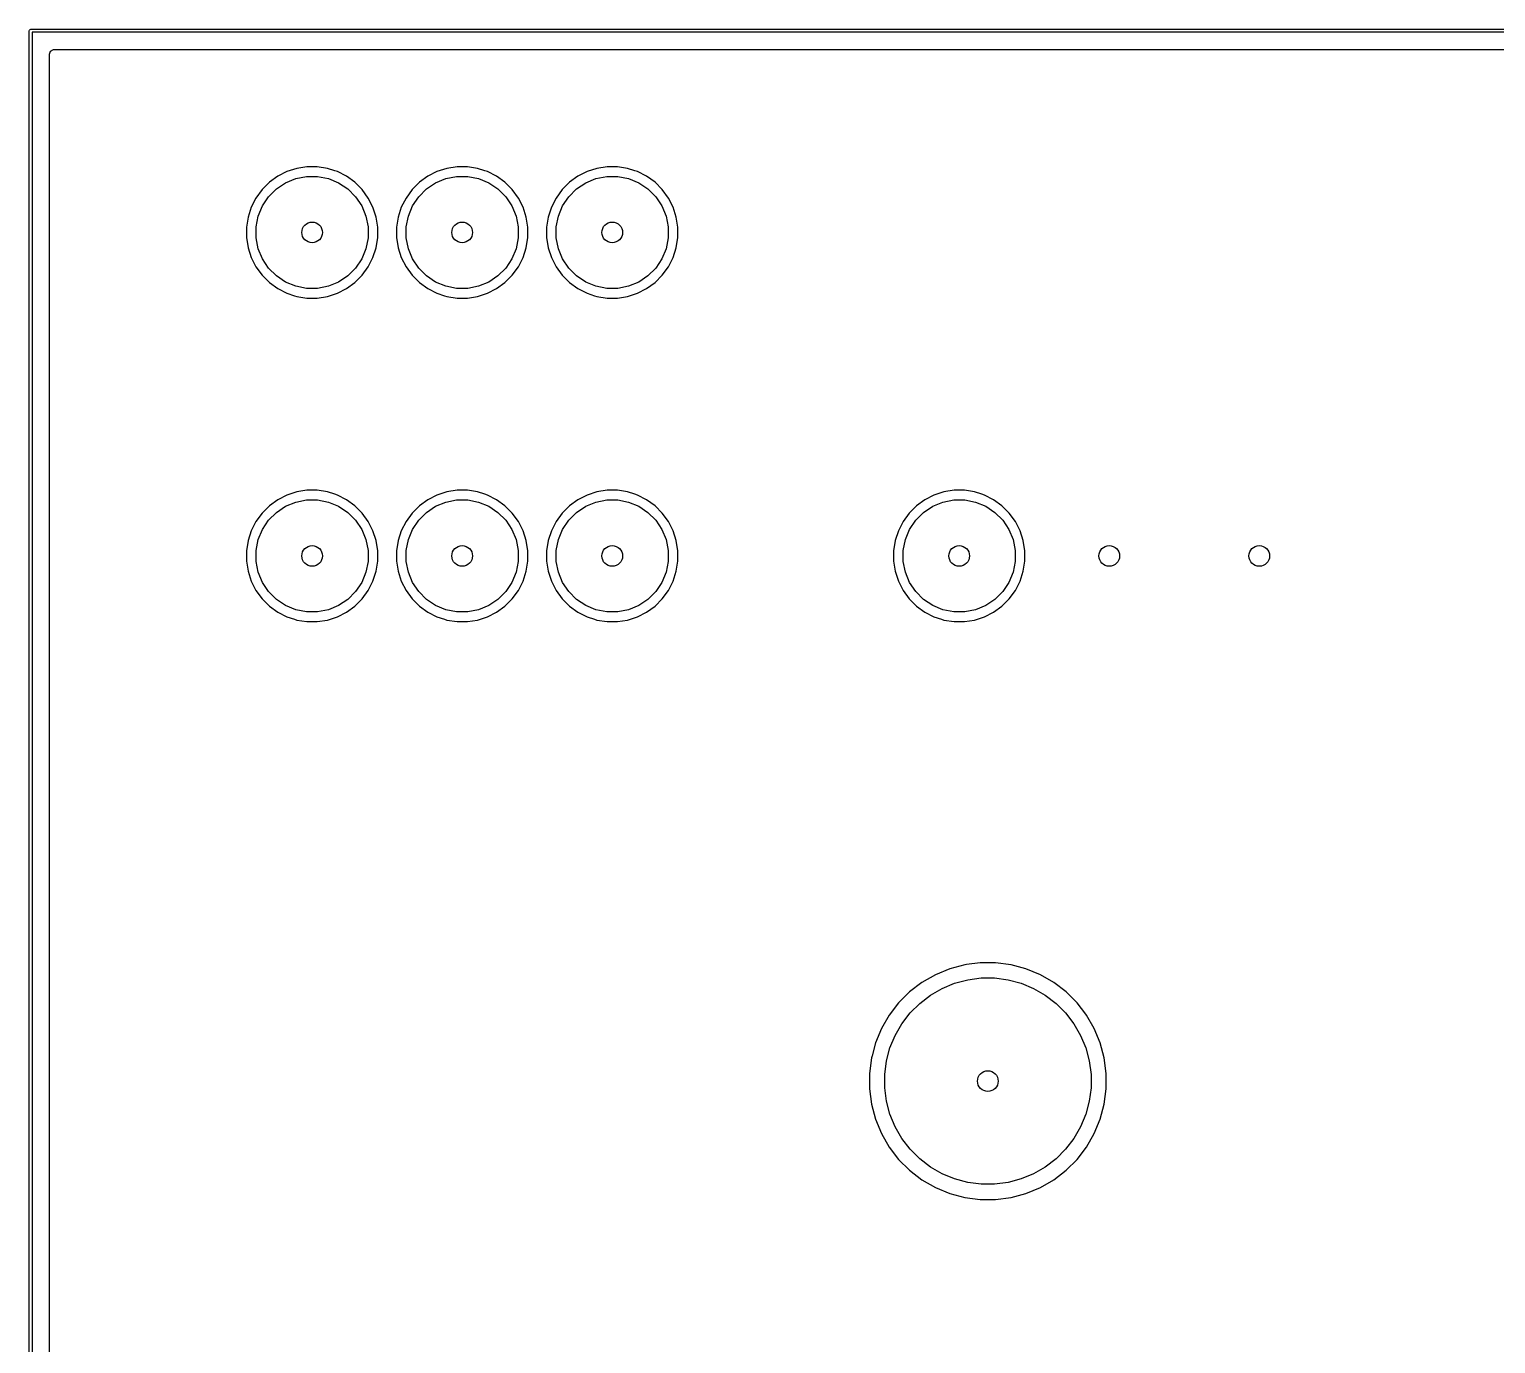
# Model space of a CAD drawing. Header units: millimetres. Extents: x 95.2 to 193.7, y -111.1 to -66.6.
# Drawn here: x 95.22 to 120.05, y -88.9 to -66.65 of the extents above; entities that cross this region are included whole.
import ezdxf

# ---------------------------------------------------------------- set-up
doc = ezdxf.new("R2010")
doc.units = ezdxf.units.MM
doc.layers.add('B.Cu', color=153, linetype='CONTINUOUS', true_color=0x4d7fc4)

msp = doc.modelspace()

# ---------------------------------------------------------------- linework, layer by layer
at = {"layer": 'B.Cu', "linetype": 'CONTINUOUS'}
for p, q in [((95.225, -66.675), (95.226903, -66.665433)), ((95.225, -111.125), (95.225, -66.675)), ((95.226903, -66.665433), (95.240433, -66.651903)), ((95.240433, -66.651903), (95.25, -66.65)), ((95.25, -66.65), (193.675, -66.65)), ((95.275, -66.7), (95.275, -111.1)), ((193.65, -66.7), (95.275, -66.7)), ((95.5675, -67.070875), (95.585836, -67.020497)), ((95.585836, -67.020497), (95.632265, -66.993691)), ((95.632265, -66.993691), (95.645875, -66.9925)), ((95.645875, -66.9925), (131.207875, -66.9925)), ((95.5675, -70.000623), (95.5675, -67.070875)), ((99.752161, -69.003751), (99.585733, -69.057828)), ((99.924997, -68.976376), (99.752161, -69.003751)), ((99.925003, -68.976376), (99.924997, -68.976376)), ((100.099997, -68.976376), (99.925003, -68.976376)), ((100.100002, -68.976376), (100.099997, -68.976376)), ((100.272838, -69.003751), (100.100002, -68.976376)), ((100.39528, -69.043536), (100.272838, -69.003751)), ((102.292161, -69.003751), (102.125733, -69.057828)), ((102.464997, -68.976376), (102.292161, -69.003751)), ((102.465003, -68.976376), (102.464997, -68.976376)), ((102.639997, -68.976376), (102.465003, -68.976376)), ((102.640002, -68.976376), (102.639997, -68.976376)), ((102.812838, -69.003751), (102.640002, -68.976376)), ((102.93528, -69.043536), (102.812838, -69.003751)), ((104.832161, -69.003751), (104.665733, -69.057828)), ((105.004997, -68.976376), (104.832161, -69.003751)), ((105.005003, -68.976376), (105.004997, -68.976376)), ((105.179997, -68.976376), (105.005003, -68.976376)), ((105.180002, -68.976376), (105.179997, -68.976376)), ((105.352838, -69.003751), (105.180002, -68.976376)), ((105.47528, -69.043536), (105.352838, -69.003751)), ((99.288235, -69.240136), (99.16451, -69.363861)), ((99.288248, -69.240125), (99.288235, -69.240136)), ((99.429809, -69.137276), (99.288248, -69.240125)), ((99.40824, -69.351834), (99.563495, -69.248096)), ((99.429817, -69.137271), (99.429809, -69.137276)), ((99.585733, -69.057828), (99.429817, -69.137271)), ((99.563495, -69.248096), (99.736004, -69.17664)), ((99.736004, -69.17664), (99.919139, -69.140213)), ((99.919139, -69.140213), (100.105861, -69.140213)), ((100.105861, -69.140213), (100.288996, -69.17664)), ((100.288996, -69.17664), (100.461505, -69.248096)), ((100.439264, -69.057827), (100.39528, -69.043536)), ((100.439265, -69.057827), (100.439264, -69.057827)), ((100.439266, -69.057828), (100.439265, -69.057827)), ((100.595182, -69.137271), (100.439266, -69.057828)), ((100.461505, -69.248096), (100.61676, -69.351834)), ((100.59519, -69.137276), (100.595182, -69.137271)), ((100.736751, -69.240125), (100.59519, -69.137276)), ((100.736764, -69.240136), (100.736751, -69.240125)), ((100.860489, -69.363861), (100.736764, -69.240136)), ((101.828235, -69.240136), (101.70451, -69.363861)), ((101.828248, -69.240125), (101.828235, -69.240136)), ((101.969809, -69.137276), (101.828248, -69.240125)), ((101.94824, -69.351834), (102.103495, -69.248096)), ((101.969817, -69.137271), (101.969809, -69.137276)), ((102.125733, -69.057828), (101.969817, -69.137271)), ((102.103495, -69.248096), (102.276004, -69.17664)), ((102.276004, -69.17664), (102.459139, -69.140213)), ((102.459139, -69.140213), (102.645861, -69.140213)), ((102.645861, -69.140213), (102.828996, -69.17664)), ((102.828996, -69.17664), (103.001505, -69.248096)), ((102.979264, -69.057827), (102.93528, -69.043536)), ((102.979265, -69.057827), (102.979264, -69.057827)), ((102.979266, -69.057828), (102.979265, -69.057827)), ((103.135182, -69.137271), (102.979266, -69.057828)), ((103.001505, -69.248096), (103.15676, -69.351834)), ((103.13519, -69.137276), (103.135182, -69.137271)), ((103.276751, -69.240125), (103.13519, -69.137276)), ((103.276764, -69.240136), (103.276751, -69.240125)), ((103.400489, -69.363861), (103.276764, -69.240136)), ((104.368235, -69.240136), (104.24451, -69.363861)), ((104.368248, -69.240125), (104.368235, -69.240136)), ((104.509809, -69.137276), (104.368248, -69.240125)), ((104.48824, -69.351834), (104.643495, -69.248096)), ((104.509817, -69.137271), (104.509809, -69.137276)), ((104.665733, -69.057828), (104.509817, -69.137271)), ((104.643495, -69.248096), (104.816004, -69.17664)), ((104.816004, -69.17664), (104.999139, -69.140213)), ((104.999139, -69.140213), (105.185861, -69.140213)), ((105.185861, -69.140213), (105.368996, -69.17664)), ((105.368996, -69.17664), (105.541505, -69.248096)), ((105.519264, -69.057827), (105.47528, -69.043536)), ((105.519265, -69.057827), (105.519264, -69.057827)), ((105.519266, -69.057828), (105.519265, -69.057827)), ((105.675182, -69.137271), (105.519266, -69.057828)), ((105.541505, -69.248096), (105.69676, -69.351834)), ((105.67519, -69.137276), (105.675182, -69.137271)), ((105.816751, -69.240125), (105.67519, -69.137276)), ((105.816764, -69.240136), (105.816751, -69.240125)), ((105.940489, -69.363861), (105.816764, -69.240136)), ((99.164499, -69.363874), (99.06165, -69.505435)), ((99.16451, -69.363861), (99.164499, -69.363874)), ((99.17247, -69.639121), (99.276208, -69.483866)), ((99.276208, -69.483866), (99.40824, -69.351834)), ((100.61676, -69.351834), (100.748792, -69.483866)), ((100.748792, -69.483866), (100.85253, -69.639121)), ((100.860494, -69.363867), (100.860489, -69.363861)), ((100.860496, -69.363869), (100.860494, -69.363867)), ((100.963354, -69.505442), (100.860496, -69.363869)), ((101.704499, -69.363874), (101.60165, -69.505435)), ((101.70451, -69.363861), (101.704499, -69.363874)), ((101.71247, -69.639121), (101.816208, -69.483866)), ((101.816208, -69.483866), (101.94824, -69.351834)), ((103.15676, -69.351834), (103.288792, -69.483866)), ((103.288792, -69.483866), (103.39253, -69.639121)), ((103.400494, -69.363867), (103.400489, -69.363861)), ((103.400496, -69.363869), (103.400494, -69.363867)), ((103.503354, -69.505442), (103.400496, -69.363869)), ((104.244499, -69.363874), (104.14165, -69.505435)), ((104.24451, -69.363861), (104.244499, -69.363874)), ((104.25247, -69.639121), (104.356208, -69.483866)), ((104.356208, -69.483866), (104.48824, -69.351834)), ((105.69676, -69.351834), (105.828792, -69.483866)), ((105.828792, -69.483866), (105.93253, -69.639121)), ((105.940494, -69.363867), (105.940489, -69.363861)), ((105.940496, -69.363869), (105.940494, -69.363867)), ((106.043354, -69.505442), (105.940496, -69.363869)), ((98.982202, -69.661359), (98.928125, -69.827787)), ((99.061645, -69.505443), (98.982202, -69.661359)), ((99.06165, -69.505435), (99.061645, -69.505443)), ((99.101014, -69.81163), (99.17247, -69.639121)), ((100.85253, -69.639121), (100.923986, -69.81163)), ((101.042799, -69.661362), (100.963354, -69.505442)), ((101.096875, -69.827791), (101.042799, -69.661362)), ((101.522202, -69.661359), (101.468125, -69.827787)), ((101.601645, -69.505443), (101.522202, -69.661359)), ((101.60165, -69.505435), (101.601645, -69.505443)), ((101.641014, -69.81163), (101.71247, -69.639121)), ((103.39253, -69.639121), (103.463986, -69.81163)), ((103.582799, -69.661362), (103.503354, -69.505442)), ((103.636875, -69.827791), (103.582799, -69.661362)), ((104.062202, -69.661359), (104.008125, -69.827787)), ((104.141645, -69.505443), (104.062202, -69.661359)), ((104.14165, -69.505435), (104.141645, -69.505443)), ((104.181014, -69.81163), (104.25247, -69.639121)), ((105.93253, -69.639121), (106.003986, -69.81163)), ((106.122799, -69.661362), (106.043354, -69.505442)), ((106.176875, -69.827791), (106.122799, -69.661362)), ((98.928125, -69.827787), (98.90075, -70.000623)), ((99.064587, -69.994765), (99.101014, -69.81163)), ((99.064587, -70.181487), (99.064587, -69.994765)), ((100.923986, -69.81163), (100.960413, -69.994765)), ((100.960413, -69.994765), (100.960413, -70.181487)), ((101.124249, -70.000623), (101.096875, -69.827791)), ((101.468125, -69.827787), (101.44075, -70.000623)), ((101.604587, -69.994765), (101.641014, -69.81163)), ((101.604587, -70.181487), (101.604587, -69.994765)), ((103.463986, -69.81163), (103.500413, -69.994765)), ((103.500413, -69.994765), (103.500413, -70.181487)), ((103.664249, -70.000623), (103.636875, -69.827791)), ((104.008125, -69.827787), (103.98075, -70.000623)), ((104.144587, -69.994765), (104.181014, -69.81163)), ((104.144587, -70.181487), (104.144587, -69.994765)), ((106.003986, -69.81163), (106.040413, -69.994765)), ((106.040413, -69.994765), (106.040413, -70.181487)), ((106.20425, -70.000629), (106.176875, -69.827791)), ((95.5675, -75.477497), (95.5675, -70.000623)), ((98.90075, -70.000623), (98.90075, -70.175628)), ((98.90075, -70.175628), (98.928125, -70.348464)), ((99.101014, -70.364622), (99.064587, -70.181487)), ((100.960413, -70.181487), (100.923986, -70.364622)), ((101.096875, -70.348461), (101.12425, -70.175623)), ((101.12425, -70.000629), (101.124249, -70.000623)), ((101.12425, -70.175623), (101.12425, -70.000629)), ((101.44075, -70.000623), (101.44075, -70.175628)), ((101.44075, -70.175628), (101.468125, -70.348464)), ((101.641014, -70.364622), (101.604587, -70.181487)), ((103.500413, -70.181487), (103.463986, -70.364622)), ((103.636875, -70.348461), (103.66425, -70.175623)), ((103.66425, -70.000629), (103.664249, -70.000623)), ((103.66425, -70.175623), (103.66425, -70.000629)), ((103.98075, -70.000623), (103.98075, -70.175628)), ((103.98075, -70.175628), (104.008125, -70.348464)), ((104.181014, -70.364622), (104.144587, -70.181487)), ((106.040413, -70.181487), (106.003986, -70.364622)), ((106.176875, -70.348461), (106.20425, -70.175623)), ((106.20425, -70.175623), (106.20425, -70.000629)), ((98.928125, -70.348464), (98.982202, -70.514892)), ((99.17247, -70.537131), (99.101014, -70.364622)), ((100.923986, -70.364622), (100.85253, -70.537131)), ((101.042799, -70.51489), (101.096875, -70.348461)), ((101.468125, -70.348464), (101.522202, -70.514892)), ((101.71247, -70.537131), (101.641014, -70.364622)), ((103.463986, -70.364622), (103.39253, -70.537131)), ((103.582799, -70.51489), (103.636875, -70.348461)), ((104.008125, -70.348464), (104.062202, -70.514892)), ((104.25247, -70.537131), (104.181014, -70.364622)), ((106.003986, -70.364622), (105.93253, -70.537131)), ((106.122799, -70.51489), (106.176875, -70.348461)), ((98.982202, -70.514892), (99.061645, -70.670808)), ((99.061645, -70.670808), (99.06165, -70.670816)), ((99.06165, -70.670816), (99.164499, -70.812377)), ((99.276208, -70.692386), (99.17247, -70.537131)), ((99.40824, -70.824418), (99.276208, -70.692386)), ((100.748792, -70.692386), (100.61676, -70.824418)), ((100.85253, -70.537131), (100.748792, -70.692386)), ((100.860496, -70.812383), (100.963354, -70.67081)), ((100.963354, -70.67081), (101.042799, -70.51489)), ((101.522202, -70.514892), (101.601645, -70.670808)), ((101.601645, -70.670808), (101.60165, -70.670816)), ((101.60165, -70.670816), (101.704499, -70.812377)), ((101.816208, -70.692386), (101.71247, -70.537131)), ((101.94824, -70.824418), (101.816208, -70.692386)), ((103.288792, -70.692386), (103.15676, -70.824418)), ((103.39253, -70.537131), (103.288792, -70.692386)), ((103.400496, -70.812383), (103.503354, -70.67081)), ((103.503354, -70.67081), (103.582799, -70.51489)), ((104.062202, -70.514892), (104.141645, -70.670808)), ((104.141645, -70.670808), (104.14165, -70.670816)), ((104.14165, -70.670816), (104.244499, -70.812377)), ((104.356208, -70.692386), (104.25247, -70.537131)), ((104.48824, -70.824418), (104.356208, -70.692386)), ((105.828792, -70.692386), (105.69676, -70.824418)), ((105.93253, -70.537131), (105.828792, -70.692386)), ((105.940496, -70.812383), (106.043354, -70.67081)), ((106.043354, -70.67081), (106.122799, -70.51489)), ((99.164499, -70.812377), (99.16451, -70.81239)), ((99.16451, -70.81239), (99.288235, -70.936115)), ((99.288235, -70.936115), (99.288248, -70.936126)), ((99.288248, -70.936126), (99.429809, -71.038975)), ((99.563495, -70.928156), (99.40824, -70.824418)), ((99.736004, -70.999612), (99.563495, -70.928156)), ((100.461505, -70.928156), (100.288996, -70.999612)), ((100.61676, -70.824418), (100.461505, -70.928156)), ((100.595184, -71.03898), (100.736757, -70.936122)), ((100.736757, -70.936122), (100.860496, -70.812383)), ((101.704499, -70.812377), (101.70451, -70.81239)), ((101.70451, -70.81239), (101.828235, -70.936115)), ((101.828235, -70.936115), (101.828248, -70.936126)), ((101.828248, -70.936126), (101.969809, -71.038975)), ((102.103495, -70.928156), (101.94824, -70.824418)), ((102.276004, -70.999612), (102.103495, -70.928156)), ((103.001505, -70.928156), (102.828996, -70.999612)), ((103.15676, -70.824418), (103.001505, -70.928156)), ((103.135184, -71.03898), (103.276757, -70.936122)), ((103.276757, -70.936122), (103.400496, -70.812383)), ((104.244499, -70.812377), (104.24451, -70.81239)), ((104.24451, -70.81239), (104.368235, -70.936115)), ((104.368235, -70.936115), (104.368248, -70.936126)), ((104.368248, -70.936126), (104.509809, -71.038975)), ((104.643495, -70.928156), (104.48824, -70.824418)), ((104.816004, -70.999612), (104.643495, -70.928156)), ((105.541505, -70.928156), (105.368996, -70.999612)), ((105.69676, -70.824418), (105.541505, -70.928156)), ((105.675184, -71.03898), (105.816757, -70.936122)), ((105.816757, -70.936122), (105.940496, -70.812383)), ((99.429809, -71.038975), (99.429816, -71.03898)), ((99.429816, -71.03898), (99.585736, -71.118425)), ((99.585736, -71.118425), (99.714517, -71.160268)), ((99.714517, -71.160268), (99.752161, -71.1725)), ((99.919139, -71.036039), (99.736004, -70.999612)), ((99.752161, -71.1725), (99.752162, -71.1725)), ((99.752162, -71.1725), (99.752165, -71.172501)), ((99.752165, -71.172501), (99.925003, -71.199876)), ((100.105861, -71.036039), (99.919139, -71.036039)), ((99.925003, -71.199876), (99.925006, -71.199876)), ((99.925006, -71.199876), (100.099994, -71.199876)), ((100.099994, -71.199876), (100.099997, -71.199876)), ((100.099997, -71.199876), (100.272835, -71.172501)), ((100.288996, -70.999612), (100.105861, -71.036039)), ((100.272835, -71.172501), (100.439264, -71.118425)), ((100.439264, -71.118425), (100.595184, -71.03898)), ((101.969809, -71.038975), (101.969816, -71.03898)), ((101.969816, -71.03898), (102.125736, -71.118425)), ((102.125736, -71.118425), (102.254517, -71.160268)), ((102.254517, -71.160268), (102.292161, -71.1725)), ((102.459139, -71.036039), (102.276004, -70.999612)), ((102.292161, -71.1725), (102.292162, -71.1725)), ((102.292162, -71.1725), (102.292165, -71.172501)), ((102.292165, -71.172501), (102.465003, -71.199876)), ((102.645861, -71.036039), (102.459139, -71.036039)), ((102.465003, -71.199876), (102.465006, -71.199876)), ((102.465006, -71.199876), (102.639994, -71.199876)), ((102.639994, -71.199876), (102.639997, -71.199876)), ((102.639997, -71.199876), (102.812835, -71.172501)), ((102.828996, -70.999612), (102.645861, -71.036039)), ((102.812835, -71.172501), (102.979264, -71.118425)), ((102.979264, -71.118425), (103.135184, -71.03898)), ((104.509809, -71.038975), (104.509816, -71.03898)), ((104.509816, -71.03898), (104.665736, -71.118425)), ((104.665736, -71.118425), (104.794517, -71.160268)), ((104.794517, -71.160268), (104.832161, -71.1725)), ((104.999139, -71.036039), (104.816004, -70.999612)), ((104.832161, -71.1725), (104.832162, -71.1725)), ((104.832162, -71.1725), (104.832165, -71.172501)), ((104.832165, -71.172501), (105.005003, -71.199876)), ((105.185861, -71.036039), (104.999139, -71.036039)), ((105.005003, -71.199876), (105.005006, -71.199876)), ((105.005006, -71.199876), (105.179994, -71.199876)), ((105.179994, -71.199876), (105.179997, -71.199876)), ((105.179997, -71.199876), (105.352835, -71.172501)), ((105.368996, -70.999612), (105.185861, -71.036039)), ((105.352835, -71.172501), (105.519264, -71.118425)), ((105.519264, -71.118425), (105.675184, -71.03898)), ((99.924997, -74.45325), (99.752161, -74.480625)), ((99.925003, -74.45325), (99.924997, -74.45325)), ((100.099997, -74.45325), (99.925003, -74.45325)), ((100.100002, -74.45325), (100.099997, -74.45325)), ((100.272838, -74.480625), (100.100002, -74.45325)), ((102.464997, -74.45325), (102.292161, -74.480625)), ((102.465003, -74.45325), (102.464997, -74.45325)), ((102.639997, -74.45325), (102.465003, -74.45325)), ((102.640002, -74.45325), (102.639997, -74.45325)), ((102.812838, -74.480625), (102.640002, -74.45325)), ((105.004997, -74.45325), (104.832161, -74.480625)), ((105.005003, -74.45325), (105.004997, -74.45325)), ((105.179997, -74.45325), (105.005003, -74.45325)), ((105.180002, -74.45325), (105.179997, -74.45325)), ((105.352838, -74.480625), (105.180002, -74.45325)), ((110.878747, -74.45325), (110.705911, -74.480625)), ((110.878753, -74.45325), (110.878747, -74.45325)), ((111.053747, -74.45325), (110.878753, -74.45325)), ((111.053752, -74.45325), (111.053747, -74.45325)), ((111.226588, -74.480625), (111.053752, -74.45325)), ((99.429809, -74.61415), (99.288248, -74.716999)), ((99.429817, -74.614145), (99.429809, -74.61415)), ((99.585733, -74.534702), (99.429817, -74.614145)), ((99.563495, -74.72497), (99.736004, -74.653514)), ((99.752161, -74.480625), (99.585733, -74.534702)), ((99.736004, -74.653514), (99.919139, -74.617087)), ((99.919139, -74.617087), (100.105861, -74.617087)), ((100.105861, -74.617087), (100.288996, -74.653514)), ((100.39528, -74.52041), (100.272838, -74.480625)), ((100.288996, -74.653514), (100.461505, -74.72497)), ((100.439264, -74.534701), (100.39528, -74.52041)), ((100.439265, -74.534701), (100.439264, -74.534701)), ((100.439266, -74.534702), (100.439265, -74.534701)), ((100.595182, -74.614145), (100.439266, -74.534702)), ((100.59519, -74.61415), (100.595182, -74.614145)), ((100.736751, -74.716999), (100.59519, -74.61415)), ((101.969809, -74.61415), (101.828248, -74.716999)), ((101.969817, -74.614145), (101.969809, -74.61415)), ((102.125733, -74.534702), (101.969817, -74.614145)), ((102.103495, -74.72497), (102.276004, -74.653514)), ((102.292161, -74.480625), (102.125733, -74.534702)), ((102.276004, -74.653514), (102.459139, -74.617087)), ((102.459139, -74.617087), (102.645861, -74.617087)), ((102.645861, -74.617087), (102.828996, -74.653514)), ((102.93528, -74.52041), (102.812838, -74.480625)), ((102.828996, -74.653514), (103.001505, -74.72497)), ((102.979264, -74.534701), (102.93528, -74.52041)), ((102.979265, -74.534701), (102.979264, -74.534701)), ((102.979266, -74.534702), (102.979265, -74.534701)), ((103.135182, -74.614145), (102.979266, -74.534702)), ((103.13519, -74.61415), (103.135182, -74.614145)), ((103.276751, -74.716999), (103.13519, -74.61415)), ((104.509809, -74.61415), (104.368248, -74.716999)), ((104.509817, -74.614145), (104.509809, -74.61415)), ((104.665733, -74.534702), (104.509817, -74.614145)), ((104.643495, -74.72497), (104.816004, -74.653514)), ((104.832161, -74.480625), (104.665733, -74.534702)), ((104.816004, -74.653514), (104.999139, -74.617087)), ((104.999139, -74.617087), (105.185861, -74.617087)), ((105.185861, -74.617087), (105.368996, -74.653514)), ((105.47528, -74.52041), (105.352838, -74.480625)), ((105.368996, -74.653514), (105.541505, -74.72497)), ((105.519264, -74.534701), (105.47528, -74.52041)), ((105.519265, -74.534701), (105.519264, -74.534701)), ((105.519266, -74.534702), (105.519265, -74.534701)), ((105.675182, -74.614145), (105.519266, -74.534702)), ((105.67519, -74.61415), (105.675182, -74.614145)), ((105.816751, -74.716999), (105.67519, -74.61415)), ((110.383559, -74.61415), (110.241998, -74.716999)), ((110.383567, -74.614145), (110.383559, -74.61415)), ((110.539483, -74.534702), (110.383567, -74.614145)), ((110.517245, -74.72497), (110.689754, -74.653514)), ((110.705911, -74.480625), (110.539483, -74.534702)), ((110.689754, -74.653514), (110.872889, -74.617087)), ((110.872889, -74.617087), (111.059611, -74.617087)), ((111.059611, -74.617087), (111.242746, -74.653514)), ((111.34903, -74.52041), (111.226588, -74.480625)), ((111.242746, -74.653514), (111.415255, -74.72497)), ((111.393014, -74.534701), (111.34903, -74.52041)), ((111.393015, -74.534701), (111.393014, -74.534701)), ((111.393016, -74.534702), (111.393015, -74.534701)), ((111.548932, -74.614145), (111.393016, -74.534702)), ((111.54894, -74.61415), (111.548932, -74.614145)), ((111.690501, -74.716999), (111.54894, -74.61415)), ((99.164499, -74.840748), (99.06165, -74.982309)), ((99.16451, -74.840735), (99.164499, -74.840748)), ((99.288235, -74.71701), (99.16451, -74.840735)), ((99.17247, -75.115995), (99.276208, -74.96074)), ((99.276208, -74.96074), (99.40824, -74.828708)), ((99.288248, -74.716999), (99.288235, -74.71701)), ((99.40824, -74.828708), (99.563495, -74.72497)), ((100.461505, -74.72497), (100.61676, -74.828708)), ((100.61676, -74.828708), (100.748792, -74.96074)), ((100.736764, -74.71701), (100.736751, -74.716999)), ((100.860489, -74.840735), (100.736764, -74.71701)), ((100.748792, -74.96074), (100.85253, -75.115995)), ((100.860494, -74.840741), (100.860489, -74.840735)), ((100.860496, -74.840743), (100.860494, -74.840741)), ((100.963354, -74.982316), (100.860496, -74.840743)), ((101.704499, -74.840748), (101.60165, -74.982309)), ((101.70451, -74.840735), (101.704499, -74.840748)), ((101.828235, -74.71701), (101.70451, -74.840735)), ((101.71247, -75.115995), (101.816208, -74.96074)), ((101.816208, -74.96074), (101.94824, -74.828708)), ((101.828248, -74.716999), (101.828235, -74.71701)), ((101.94824, -74.828708), (102.103495, -74.72497)), ((103.001505, -74.72497), (103.15676, -74.828708)), ((103.15676, -74.828708), (103.288792, -74.96074)), ((103.276764, -74.71701), (103.276751, -74.716999)), ((103.400489, -74.840735), (103.276764, -74.71701)), ((103.288792, -74.96074), (103.39253, -75.115995)), ((103.400494, -74.840741), (103.400489, -74.840735)), ((103.400496, -74.840743), (103.400494, -74.840741)), ((103.503354, -74.982316), (103.400496, -74.840743)), ((104.244499, -74.840748), (104.14165, -74.982309)), ((104.24451, -74.840735), (104.244499, -74.840748)), ((104.368235, -74.71701), (104.24451, -74.840735)), ((104.25247, -75.115995), (104.356208, -74.96074)), ((104.356208, -74.96074), (104.48824, -74.828708)), ((104.368248, -74.716999), (104.368235, -74.71701)), ((104.48824, -74.828708), (104.643495, -74.72497)), ((105.541505, -74.72497), (105.69676, -74.828708)), ((105.69676, -74.828708), (105.828792, -74.96074)), ((105.816764, -74.71701), (105.816751, -74.716999)), ((105.940489, -74.840735), (105.816764, -74.71701)), ((105.828792, -74.96074), (105.93253, -75.115995)), ((105.940494, -74.840741), (105.940489, -74.840735)), ((105.940496, -74.840743), (105.940494, -74.840741)), ((106.043354, -74.982316), (105.940496, -74.840743)), ((110.118249, -74.840748), (110.0154, -74.982309)), ((110.11826, -74.840735), (110.118249, -74.840748)), ((110.241985, -74.71701), (110.11826, -74.840735)), ((110.12622, -75.115995), (110.229958, -74.96074)), ((110.229958, -74.96074), (110.36199, -74.828708)), ((110.241998, -74.716999), (110.241985, -74.71701)), ((110.36199, -74.828708), (110.517245, -74.72497)), ((111.415255, -74.72497), (111.57051, -74.828708)), ((111.57051, -74.828708), (111.702542, -74.96074)), ((111.690514, -74.71701), (111.690501, -74.716999)), ((111.814239, -74.840735), (111.690514, -74.71701)), ((111.702542, -74.96074), (111.80628, -75.115995)), ((111.814244, -74.840741), (111.814239, -74.840735)), ((111.814246, -74.840743), (111.814244, -74.840741)), ((111.917104, -74.982316), (111.814246, -74.840743)), ((98.982202, -75.138233), (98.928125, -75.304661)), ((99.061645, -74.982317), (98.982202, -75.138233)), ((99.06165, -74.982309), (99.061645, -74.982317)), ((99.101014, -75.288504), (99.17247, -75.115995)), ((100.85253, -75.115995), (100.923986, -75.288504)), ((101.042799, -75.138236), (100.963354, -74.982316)), ((101.096875, -75.304665), (101.042799, -75.138236)), ((101.522202, -75.138233), (101.468125, -75.304661)), ((101.601645, -74.982317), (101.522202, -75.138233)), ((101.60165, -74.982309), (101.601645, -74.982317)), ((101.641014, -75.288504), (101.71247, -75.115995)), ((103.39253, -75.115995), (103.463986, -75.288504)), ((103.582799, -75.138236), (103.503354, -74.982316)), ((103.636875, -75.304665), (103.582799, -75.138236)), ((104.062202, -75.138233), (104.008125, -75.304661)), ((104.141645, -74.982317), (104.062202, -75.138233)), ((104.14165, -74.982309), (104.141645, -74.982317)), ((104.181014, -75.288504), (104.25247, -75.115995)), ((105.93253, -75.115995), (106.003986, -75.288504)), ((106.122799, -75.138236), (106.043354, -74.982316)), ((106.176875, -75.304665), (106.122799, -75.138236)), ((109.935952, -75.138233), (109.881875, -75.304661)), ((110.015395, -74.982317), (109.935952, -75.138233)), ((110.0154, -74.982309), (110.015395, -74.982317)), ((110.054764, -75.288504), (110.12622, -75.115995)), ((111.80628, -75.115995), (111.877736, -75.288504)), ((111.996549, -75.138236), (111.917104, -74.982316)), ((112.050625, -75.304665), (111.996549, -75.138236)), ((98.928125, -75.304661), (98.90075, -75.477497)), ((99.064587, -75.471639), (99.101014, -75.288504)), ((100.923986, -75.288504), (100.960413, -75.471639)), ((101.124249, -75.477497), (101.096875, -75.304665)), ((101.468125, -75.304661), (101.44075, -75.477497)), ((101.604587, -75.471639), (101.641014, -75.288504)), ((103.463986, -75.288504), (103.500413, -75.471639)), ((103.664249, -75.477497), (103.636875, -75.304665)), ((104.008125, -75.304661), (103.98075, -75.477497)), ((104.144587, -75.471639), (104.181014, -75.288504)), ((106.003986, -75.288504), (106.040413, -75.471639)), ((106.204249, -75.477497), (106.176875, -75.304665)), ((109.881875, -75.304661), (109.8545, -75.477497)), ((110.018337, -75.471639), (110.054764, -75.288504)), ((111.877736, -75.288504), (111.914163, -75.471639)), ((112.078, -75.477503), (112.050625, -75.304665)), ((95.5675, -84.323618), (95.5675, -75.477497)), ((98.90075, -75.477497), (98.90075, -75.652502)), ((98.90075, -75.652502), (98.928125, -75.825338)), ((99.064587, -75.658361), (99.064587, -75.471639)), ((99.101014, -75.841496), (99.064587, -75.658361)), ((100.960413, -75.658361), (100.923986, -75.841496)), ((100.960413, -75.471639), (100.960413, -75.658361)), ((101.096875, -75.825335), (101.12425, -75.652497)), ((101.12425, -75.477503), (101.124249, -75.477497)), ((101.12425, -75.652497), (101.12425, -75.477503)), ((101.44075, -75.477497), (101.44075, -75.652502)), ((101.44075, -75.652502), (101.468125, -75.825338)), ((101.604587, -75.658361), (101.604587, -75.471639)), ((101.641014, -75.841496), (101.604587, -75.658361)), ((103.500413, -75.658361), (103.463986, -75.841496)), ((103.500413, -75.471639), (103.500413, -75.658361)), ((103.636875, -75.825335), (103.66425, -75.652497)), ((103.66425, -75.477503), (103.664249, -75.477497)), ((103.66425, -75.652497), (103.66425, -75.477503)), ((103.98075, -75.477497), (103.98075, -75.652502)), ((103.98075, -75.652502), (104.008125, -75.825338)), ((104.144587, -75.658361), (104.144587, -75.471639)), ((104.181014, -75.841496), (104.144587, -75.658361)), ((106.040413, -75.658361), (106.003986, -75.841496)), ((106.040413, -75.471639), (106.040413, -75.658361)), ((106.176875, -75.825335), (106.20425, -75.652497)), ((106.20425, -75.477503), (106.204249, -75.477497)), ((106.20425, -75.652497), (106.20425, -75.477503)), ((109.8545, -75.477497), (109.8545, -75.652502)), ((109.8545, -75.652502), (109.881875, -75.825338)), ((110.018337, -75.658361), (110.018337, -75.471639)), ((110.054764, -75.841496), (110.018337, -75.658361)), ((111.914163, -75.658361), (111.877736, -75.841496)), ((111.914163, -75.471639), (111.914163, -75.658361)), ((112.050625, -75.825335), (112.078, -75.652497)), ((112.078, -75.652497), (112.078, -75.477503)), ((98.928125, -75.825338), (98.982202, -75.991766)), ((99.17247, -76.014005), (99.101014, -75.841496)), ((100.923986, -75.841496), (100.85253, -76.014005)), ((101.042799, -75.991764), (101.096875, -75.825335)), ((101.468125, -75.825338), (101.522202, -75.991766)), ((101.71247, -76.014005), (101.641014, -75.841496)), ((103.463986, -75.841496), (103.39253, -76.014005)), ((103.582799, -75.991764), (103.636875, -75.825335)), ((104.008125, -75.825338), (104.062202, -75.991766)), ((104.25247, -76.014005), (104.181014, -75.841496)), ((106.003986, -75.841496), (105.93253, -76.014005)), ((106.122799, -75.991764), (106.176875, -75.825335)), ((109.881875, -75.825338), (109.935952, -75.991766)), ((110.12622, -76.014005), (110.054764, -75.841496)), ((111.877736, -75.841496), (111.80628, -76.014005)), ((111.996549, -75.991764), (112.050625, -75.825335)), ((98.982202, -75.991766), (99.061645, -76.147682)), ((99.061645, -76.147682), (99.06165, -76.14769)), ((99.06165, -76.14769), (99.164499, -76.289251)), ((99.276208, -76.16926), (99.17247, -76.014005)), ((99.40824, -76.301292), (99.276208, -76.16926)), ((100.748792, -76.16926), (100.61676, -76.301292)), ((100.85253, -76.014005), (100.748792, -76.16926)), ((100.860496, -76.289257), (100.963354, -76.147684)), ((100.963354, -76.147684), (101.042799, -75.991764)), ((101.522202, -75.991766), (101.601645, -76.147682)), ((101.601645, -76.147682), (101.60165, -76.14769)), ((101.60165, -76.14769), (101.704499, -76.289251)), ((101.816208, -76.16926), (101.71247, -76.014005)), ((101.94824, -76.301292), (101.816208, -76.16926)), ((103.288792, -76.16926), (103.15676, -76.301292)), ((103.39253, -76.014005), (103.288792, -76.16926)), ((103.400496, -76.289257), (103.503354, -76.147684)), ((103.503354, -76.147684), (103.582799, -75.991764)), ((104.062202, -75.991766), (104.141645, -76.147682)), ((104.141645, -76.147682), (104.14165, -76.14769)), ((104.14165, -76.14769), (104.244499, -76.289251)), ((104.356208, -76.16926), (104.25247, -76.014005)), ((104.48824, -76.301292), (104.356208, -76.16926)), ((105.828792, -76.16926), (105.69676, -76.301292)), ((105.93253, -76.014005), (105.828792, -76.16926)), ((105.940496, -76.289257), (106.043354, -76.147684)), ((106.043354, -76.147684), (106.122799, -75.991764)), ((109.935952, -75.991766), (110.015395, -76.147682)), ((110.015395, -76.147682), (110.0154, -76.14769)), ((110.0154, -76.14769), (110.118249, -76.289251)), ((110.229958, -76.16926), (110.12622, -76.014005)), ((110.36199, -76.301292), (110.229958, -76.16926)), ((111.702542, -76.16926), (111.57051, -76.301292)), ((111.80628, -76.014005), (111.702542, -76.16926)), ((111.814246, -76.289257), (111.917104, -76.147684)), ((111.917104, -76.147684), (111.996549, -75.991764)), ((99.164499, -76.289251), (99.16451, -76.289264)), ((99.16451, -76.289264), (99.288235, -76.412989)), ((99.288235, -76.412989), (99.288248, -76.413)), ((99.288248, -76.413), (99.429809, -76.515849)), ((99.563495, -76.40503), (99.40824, -76.301292)), ((99.736004, -76.476486), (99.563495, -76.40503)), ((100.461505, -76.40503), (100.288996, -76.476486)), ((100.61676, -76.301292), (100.461505, -76.40503)), ((100.595184, -76.515854), (100.736757, -76.412996)), ((100.736757, -76.412996), (100.860496, -76.289257)), ((101.704499, -76.289251), (101.70451, -76.289264)), ((101.70451, -76.289264), (101.828235, -76.412989)), ((101.828235, -76.412989), (101.828248, -76.413)), ((101.828248, -76.413), (101.969809, -76.515849)), ((102.103495, -76.40503), (101.94824, -76.301292)), ((102.276004, -76.476486), (102.103495, -76.40503)), ((103.001505, -76.40503), (102.828996, -76.476486)), ((103.15676, -76.301292), (103.001505, -76.40503)), ((103.135184, -76.515854), (103.276757, -76.412996)), ((103.276757, -76.412996), (103.400496, -76.289257)), ((104.244499, -76.289251), (104.24451, -76.289264)), ((104.24451, -76.289264), (104.368235, -76.412989)), ((104.368235, -76.412989), (104.368248, -76.413)), ((104.368248, -76.413), (104.509809, -76.515849)), ((104.643495, -76.40503), (104.48824, -76.301292)), ((104.816004, -76.476486), (104.643495, -76.40503)), ((105.541505, -76.40503), (105.368996, -76.476486)), ((105.69676, -76.301292), (105.541505, -76.40503)), ((105.675184, -76.515854), (105.816757, -76.412996)), ((105.816757, -76.412996), (105.940496, -76.289257)), ((110.118249, -76.289251), (110.11826, -76.289264)), ((110.11826, -76.289264), (110.241985, -76.412989)), ((110.241985, -76.412989), (110.241998, -76.413)), ((110.241998, -76.413), (110.383559, -76.515849)), ((110.517245, -76.40503), (110.36199, -76.301292)), ((110.689754, -76.476486), (110.517245, -76.40503)), ((111.415255, -76.40503), (111.242746, -76.476486)), ((111.57051, -76.301292), (111.415255, -76.40503)), ((111.548934, -76.515854), (111.690507, -76.412996)), ((111.690507, -76.412996), (111.814246, -76.289257)), ((99.429809, -76.515849), (99.429816, -76.515854)), ((99.429816, -76.515854), (99.585736, -76.595299)), ((99.585736, -76.595299), (99.714517, -76.637142)), ((99.714517, -76.637142), (99.752161, -76.649374)), ((99.919139, -76.512913), (99.736004, -76.476486)), ((99.752161, -76.649374), (99.752162, -76.649374)), ((99.752162, -76.649374), (99.752165, -76.649375)), ((99.752165, -76.649375), (99.925003, -76.67675)), ((100.105861, -76.512913), (99.919139, -76.512913)), ((99.925003, -76.67675), (99.925006, -76.67675)), ((99.925006, -76.67675), (100.099994, -76.67675)), ((100.099994, -76.67675), (100.099997, -76.67675)), ((100.099997, -76.67675), (100.272835, -76.649375)), ((100.288996, -76.476486), (100.105861, -76.512913)), ((100.272835, -76.649375), (100.439264, -76.595299)), ((100.439264, -76.595299), (100.595184, -76.515854)), ((101.969809, -76.515849), (101.969816, -76.515854)), ((101.969816, -76.515854), (102.125736, -76.595299)), ((102.125736, -76.595299), (102.254517, -76.637142)), ((102.254517, -76.637142), (102.292161, -76.649374)), ((102.459139, -76.512913), (102.276004, -76.476486)), ((102.292161, -76.649374), (102.292162, -76.649374)), ((102.292162, -76.649374), (102.292165, -76.649375)), ((102.292165, -76.649375), (102.465003, -76.67675)), ((102.645861, -76.512913), (102.459139, -76.512913)), ((102.465003, -76.67675), (102.465006, -76.67675)), ((102.465006, -76.67675), (102.639994, -76.67675)), ((102.639994, -76.67675), (102.639997, -76.67675)), ((102.639997, -76.67675), (102.812835, -76.649375)), ((102.828996, -76.476486), (102.645861, -76.512913)), ((102.812835, -76.649375), (102.979264, -76.595299)), ((102.979264, -76.595299), (103.135184, -76.515854)), ((104.509809, -76.515849), (104.509816, -76.515854)), ((104.509816, -76.515854), (104.665736, -76.595299)), ((104.665736, -76.595299), (104.794517, -76.637142)), ((104.794517, -76.637142), (104.832161, -76.649374)), ((104.999139, -76.512913), (104.816004, -76.476486)), ((104.832161, -76.649374), (104.832162, -76.649374)), ((104.832162, -76.649374), (104.832165, -76.649375)), ((104.832165, -76.649375), (105.005003, -76.67675)), ((105.185861, -76.512913), (104.999139, -76.512913)), ((105.005003, -76.67675), (105.005006, -76.67675)), ((105.005006, -76.67675), (105.179994, -76.67675)), ((105.179994, -76.67675), (105.179997, -76.67675)), ((105.179997, -76.67675), (105.352835, -76.649375)), ((105.368996, -76.476486), (105.185861, -76.512913)), ((105.352835, -76.649375), (105.519264, -76.595299)), ((105.519264, -76.595299), (105.675184, -76.515854)), ((110.383559, -76.515849), (110.383566, -76.515854)), ((110.383566, -76.515854), (110.539486, -76.595299)), ((110.539486, -76.595299), (110.668267, -76.637142)), ((110.668267, -76.637142), (110.705911, -76.649374)), ((110.872889, -76.512913), (110.689754, -76.476486)), ((110.705911, -76.649374), (110.705912, -76.649374)), ((110.705912, -76.649374), (110.705915, -76.649375)), ((110.705915, -76.649375), (110.878753, -76.67675)), ((111.059611, -76.512913), (110.872889, -76.512913)), ((110.878753, -76.67675), (110.878756, -76.67675)), ((110.878756, -76.67675), (111.053744, -76.67675)), ((111.053744, -76.67675), (111.053747, -76.67675)), ((111.053747, -76.67675), (111.226585, -76.649375)), ((111.242746, -76.476486), (111.059611, -76.512913)), ((111.226585, -76.649375), (111.393014, -76.595299)), ((111.393014, -76.595299), (111.548934, -76.515854)), ((110.562777, -82.653362), (110.335217, -82.784744)), ((110.805534, -82.552809), (110.562777, -82.653362)), ((110.80555, -82.552803), (110.805534, -82.552809)), ((111.059351, -82.484798), (110.80555, -82.552803)), ((111.091916, -82.48051), (111.059351, -82.484798)), ((111.319868, -82.4505), (111.091916, -82.48051)), ((111.582632, -82.4505), (111.319868, -82.4505)), ((111.843148, -82.484798), (111.582632, -82.4505)), ((112.096949, -82.552803), (111.843148, -82.484798)), ((112.096954, -82.552805), (112.096949, -82.552803)), ((112.096958, -82.552806), (112.096954, -82.552805)), ((112.096967, -82.552809), (112.096958, -82.552806)), ((112.339722, -82.653362), (112.096965, -82.552809)), ((112.096965, -82.552809), (112.096967, -82.552809)), ((112.567282, -82.784744), (112.339722, -82.653362)), ((110.335217, -82.784744), (110.126749, -82.944707)), ((110.479002, -82.999928), (110.677245, -82.885473)), ((110.677245, -82.885473), (110.888731, -82.797872)), ((110.888731, -82.797872), (111.109842, -82.738626)), ((111.109842, -82.738626), (111.336795, -82.708747)), ((111.336795, -82.708747), (111.565705, -82.708747)), ((111.565705, -82.708747), (111.792658, -82.738626)), ((111.792658, -82.738626), (112.013769, -82.797872)), ((112.013769, -82.797872), (112.225255, -82.885473)), ((112.225255, -82.885473), (112.423498, -82.999928)), ((112.77575, -82.944707), (112.567282, -82.784744)), ((109.940957, -83.130499), (109.780994, -83.338967)), ((110.126749, -82.944707), (109.940957, -83.130499)), ((110.13553, -83.301145), (110.297395, -83.13928)), ((110.297395, -83.13928), (110.479002, -82.999928)), ((112.423498, -82.999928), (112.605105, -83.13928)), ((112.605105, -83.13928), (112.76697, -83.301145)), ((112.961542, -83.130499), (112.77575, -82.944707)), ((113.107176, -83.320294), (112.961542, -83.130499)), ((109.780994, -83.338967), (109.649612, -83.566527)), ((109.996178, -83.482752), (110.13553, -83.301145)), ((112.76697, -83.301145), (112.906322, -83.482752)), ((113.121507, -83.33897), (113.107176, -83.320294)), ((113.252889, -83.56653), (113.121507, -83.33897)), ((109.649612, -83.566527), (109.549059, -83.809284)), ((109.881723, -83.680995), (109.996178, -83.482752)), ((112.906322, -83.482752), (113.020777, -83.680995)), ((113.353444, -83.809292), (113.252889, -83.56653)), ((109.549053, -83.8093), (109.490391, -84.028233)), ((109.549059, -83.809284), (109.549053, -83.8093)), ((109.734876, -84.113592), (109.794122, -83.892481)), ((109.794122, -83.892481), (109.881723, -83.680995)), ((113.020777, -83.680995), (113.108378, -83.892481)), ((113.108378, -83.892481), (113.167624, -84.113592)), ((113.421452, -84.063102), (113.353444, -83.809292)), ((109.481048, -84.063102), (109.44675, -84.323618)), ((109.490391, -84.028233), (109.481048, -84.063102)), ((109.704997, -84.340545), (109.734876, -84.113592)), ((113.167624, -84.113592), (113.197503, -84.340545)), ((113.45575, -84.323618), (113.421452, -84.063102)), ((95.5675, -104.211247), (95.5675, -84.323618)), ((109.44675, -84.323618), (109.44675, -84.586382)), ((109.704997, -84.569455), (109.704997, -84.340545)), ((113.197503, -84.340545), (113.197503, -84.569455)), ((113.45575, -84.586382), (113.45575, -84.323618)), ((109.44675, -84.586382), (109.481048, -84.846898)), ((109.734876, -84.796408), (109.704997, -84.569455)), ((113.197503, -84.569455), (113.167624, -84.796408)), ((113.421452, -84.846898), (113.45575, -84.586382)), ((109.481048, -84.846898), (109.549053, -85.100699)), ((109.794122, -85.017519), (109.734876, -84.796408)), ((113.167624, -84.796408), (113.108378, -85.017519)), ((113.353444, -85.100708), (113.421452, -84.846898)), ((109.549053, -85.100699), (109.549059, -85.100715)), ((109.549059, -85.100715), (109.649612, -85.343472)), ((109.881723, -85.229005), (109.794122, -85.017519)), ((113.108378, -85.017519), (113.020777, -85.229005)), ((113.252889, -85.34347), (113.353444, -85.100708)), ((109.649612, -85.343472), (109.780994, -85.571032)), ((109.996178, -85.427248), (109.881723, -85.229005)), ((113.020777, -85.229005), (112.906322, -85.427248)), ((113.121507, -85.57103), (113.252889, -85.34347)), ((109.780994, -85.571032), (109.940957, -85.7795)), ((110.13553, -85.608855), (109.996178, -85.427248)), ((110.297395, -85.77072), (110.13553, -85.608855)), ((112.76697, -85.608855), (112.605105, -85.77072)), ((112.906322, -85.427248), (112.76697, -85.608855)), ((112.961547, -85.779495), (113.121507, -85.57103)), ((109.940957, -85.7795), (110.126749, -85.965292)), ((110.479002, -85.910072), (110.297395, -85.77072)), ((112.605105, -85.77072), (112.423498, -85.910072)), ((112.775745, -85.965297), (112.961547, -85.779495)), ((110.126749, -85.965292), (110.126753, -85.965295)), ((110.126753, -85.965295), (110.126755, -85.965297)), ((110.126755, -85.965297), (110.33522, -86.125257)), ((110.33522, -86.125257), (110.56278, -86.256639)), ((110.677245, -86.024527), (110.479002, -85.910072)), ((110.888731, -86.112128), (110.677245, -86.024527)), ((111.109842, -86.171374), (110.888731, -86.112128)), ((112.013769, -86.112128), (111.792658, -86.171374)), ((112.225255, -86.024527), (112.013769, -86.112128)), ((112.423498, -85.910072), (112.225255, -86.024527)), ((112.33972, -86.256639), (112.56728, -86.125257)), ((112.56728, -86.125257), (112.775745, -85.965297)), ((110.56278, -86.256639), (110.805542, -86.357194)), ((110.805542, -86.357194), (111.059352, -86.425202)), ((111.336795, -86.201253), (111.109842, -86.171374)), ((111.565705, -86.201253), (111.336795, -86.201253)), ((111.792658, -86.171374), (111.565705, -86.201253)), ((111.843148, -86.425202), (112.096958, -86.357194)), ((112.096958, -86.357194), (112.33972, -86.256639)), ((111.059352, -86.425202), (111.319868, -86.4595)), ((111.319868, -86.4595), (111.319875, -86.4595)), ((111.319875, -86.4595), (111.582625, -86.4595)), ((111.582625, -86.4595), (111.582632, -86.4595)), ((111.582632, -86.4595), (111.843148, -86.425202))]:
    msp.add_line(p, q, dxfattribs=at)
at = {"layer": 'B.Cu'}
for centre in [(100.0125, -70.088126), (100.0125, -70.088126), (100.0125, -70.088126), (102.5525, -70.088126), (102.5525, -70.088126), (102.5525, -70.088126), (105.0925, -70.088126), (105.0925, -70.088126), (105.0925, -70.088126), (100.0125, -75.565), (100.0125, -75.565), (100.0125, -75.565), (102.5525, -75.565), (102.5525, -75.565), (102.5525, -75.565), (105.0925, -75.565), (105.0925, -75.565), (105.0925, -75.565), (110.96625, -75.565), (110.96625, -75.565), (110.96625, -75.565), (113.50625, -75.565), (113.50625, -75.565), (113.50625, -75.565), (116.04625, -75.565), (116.04625, -75.565), (116.04625, -75.565), (111.45125, -84.455), (111.45125, -84.455), (111.45125, -84.455)]:
    msp.add_circle(centre, 0.175, dxfattribs=at)

doc.saveas('drawing.dxf')
